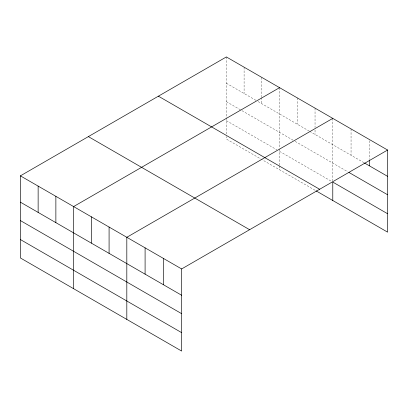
<?xml version="1.0" encoding="UTF-8"?>
<svg xmlns="http://www.w3.org/2000/svg" width="408" height="408" viewBox="0 0 408 408"><rect width="100%" height="100%" fill="white"/><g stroke="black" fill="none" stroke-linecap="round" stroke-linejoin="round"><path stroke-width="0.31" stroke-dasharray="2.04 1.53" d="M226.358 133.977L226.358 56.942M226.358 83.252L255.918 100.322M258.07 101.561L309.131 131.039M309.667 131.351L363.951 162.69M226.358 101.668L241.409 110.359M241.944 110.67L293.005 140.148M295.157 141.387L347.825 171.799M226.358 120.641L276.879 149.812M279.567 151.363L331.704 181.463M315.042 190.256L226.358 139.057L226.358 136.517M369.327 140.734L369.327 159.528M351.053 128.933L351.053 155.244M332.78 118.381L332.78 180.815M315.042 108.14L315.042 127.561M315.042 130.07L315.042 134.456M297.305 97.905L297.305 124.216M279.567 87.664L279.567 148.201M279.567 148.833L279.567 165.332M279.567 165.969L279.567 169.779M261.834 77.423L261.834 96.844M261.834 97.471L261.834 103.734M244.096 67.182L244.096 93.493"/><path stroke-width="0.61" d="M316.118 190.878L387.6 232.147L387.6 150.032L226.358 56.942L20.4 175.853L20.4 257.968L181.642 351.059L181.642 268.943L20.4 175.853M279.567 87.664L73.608 206.57L73.608 288.685M332.78 118.381L126.817 237.293L126.817 319.408M181.642 268.943L387.6 150.032M364.487 163.001L387.6 176.348M348.901 172.421L387.6 194.759M387.6 213.736L332.78 182.08L332.78 200.496M158.391 96.181L319.632 189.271M88.368 136.614L249.609 229.704M20.4 202.164L181.642 295.254M20.4 220.58L181.642 313.67M20.4 239.552L181.642 332.642M369.327 160.155L369.327 165.796M163.368 258.392L163.368 284.707M145.095 247.845L145.095 274.156M109.084 227.052L109.084 253.363M91.346 216.811L91.346 243.122M55.87 196.33L55.87 222.646M38.138 186.094L38.138 212.405"/></g></svg>
